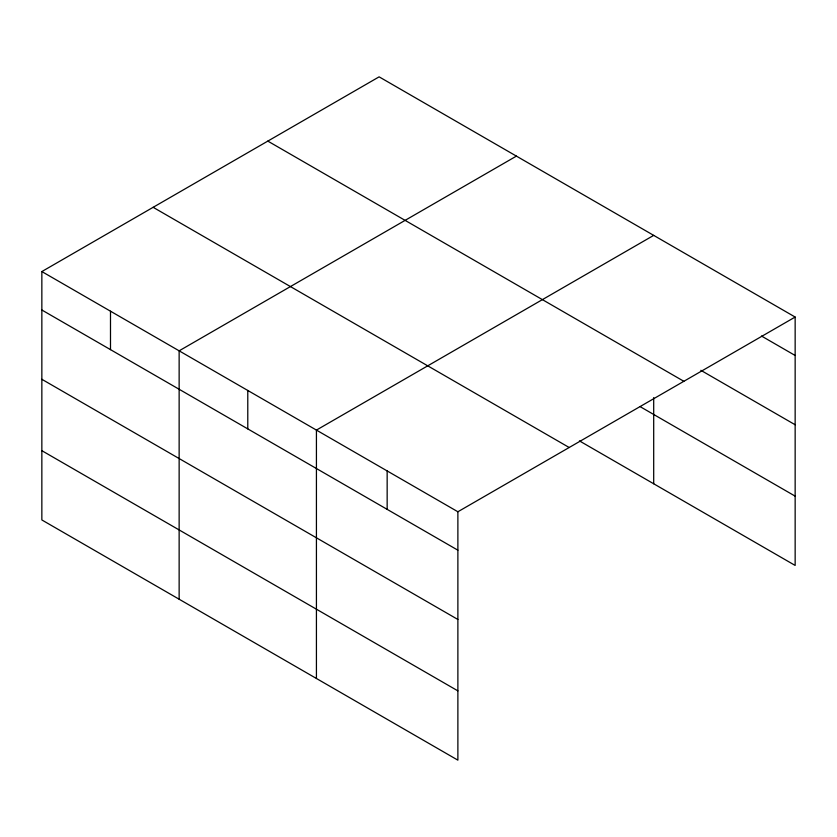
<?xml version="1.0" encoding="UTF-8"?>
<svg xmlns="http://www.w3.org/2000/svg" width="837" height="837" viewBox="0 0 837 837"><rect width="100%" height="100%" fill="white"/><g stroke="black" fill="none" stroke-linecap="round" stroke-linejoin="round"><path stroke-width="1.26" d="M457.881 619.474L457.881 511.763L41.85 271.565L41.85 519.955L457.881 760.153L457.881 619.474L41.85 379.287M579.424 440.89L795.15 565.435L795.15 317.045L379.119 76.847L41.85 271.565M516.408 156.111L179.139 350.829L179.139 599.219M653.697 235.375L316.428 430.092L316.428 678.483M457.881 511.763L795.15 317.045M761.471 336.024L795.15 355.474M700.851 370.31L795.15 424.757M267.819 141.108L683.85 381.295M640.2 406.677L795.15 496.142M153.15 207.314L569.181 447.502M41.85 310.004L457.881 550.191M41.85 450.672L457.881 690.87M653.697 397.606L653.697 483.765M387.154 470.928L387.154 509.356M247.783 390.46L247.783 428.9M110.494 311.197L110.494 349.636"/></g></svg>
